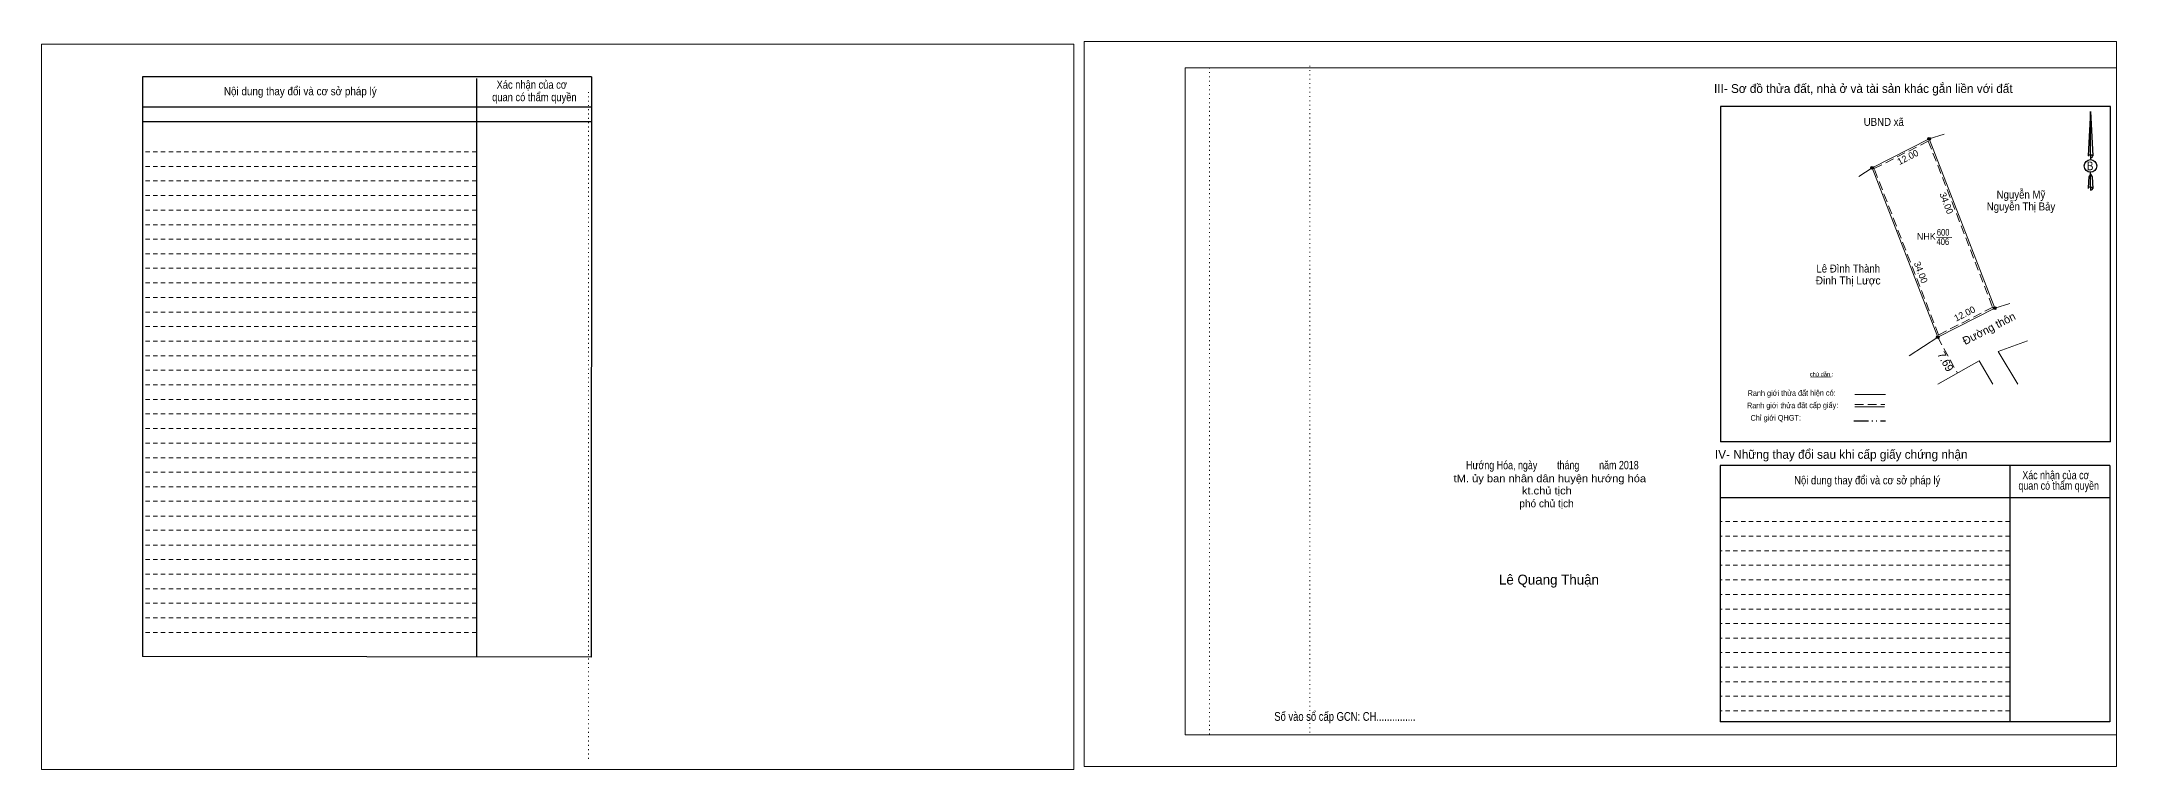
# Model space of a CAD drawing. Header units: metres. Extents: x 548204 to 548880, y 1837796 to 1837946.
# Drawn here: x 548491 to 548880, y 1837796.4 to 1837932.8 of the extents above; entities that cross this region are included whole.
import ezdxf
from ezdxf.enums import TextEntityAlignment as Align

# ---------------------------------------------------------------- set-up
doc = ezdxf.new("R2010")
doc.units = ezdxf.units.M
doc.header["$LTSCALE"] = 0.54
for name, pattern in [('DASH_DOUBLE_DOT', [9.2, 5, -1.2, 0.3, -1.2, 0.3, -1.2]), ('DOTTED', [1.5, 0.3, -1.2]), ('MEDIUM_DASHED', [4.5, 3, -1.5]), ('SHORT_DASHED', [2.7, 1.5, -1.2])]:
    doc.linetypes.add(name, pattern=pattern)
for name, color, linetype, lineweight in [('18', 7, 'Continuous', 25), ('28', 7, 'SHORT_DASHED', 13), ('3', 7, 'Continuous', 13), ('5', 7, 'DASH_DOUBLE_DOT', 25), ('55', 7, 'Continuous', 13), ('7', 7, 'Continuous', 13), ('8', 7, 'Continuous', 13)]:
    doc.layers.add(name, color=color, linetype=linetype, lineweight=lineweight)

msp = doc.modelspace()

# ---------------------------------------------------------------- hatches: boundary and pattern name
at = {"layer": '8'}
for points in [[(548845.1276, 1837914.52, 1), (548844.6324, 1837914.52, 1)], [(548834.4376, 1837909.08, 1), (548833.9424, 1837909.08, 1)], [(548834.4376, 1837909.08, 1), (548833.9424, 1837909.08, 1)], [(548857.4176, 1837882.82, 1), (548856.9224, 1837882.82, 1)], [(548846.7276, 1837877.38, 1), (548846.2324, 1837877.38, 1)]]:
    msp.add_hatch(color=256, dxfattribs=at).paths.add_polyline_path(points)

# ---------------------------------------------------------------- linework, layer by layer
at = {"layer": '18'}
for p, q in [((548875.1, 1837919.64), (548875.54, 1837911.31)), ((548875.1, 1837919.64), (548875.54, 1837911.31)), ((548875.1, 1837919.64), (548875.54, 1837911.31)), ((548874.74, 1837912.59), (548874.69, 1837911.33)), ((548875.1, 1837911.55), (548875.1, 1837911.25)), ((548875.1, 1837911.25), (548875.1, 1837911.03)), ((548875.1, 1837911.03), (548875.1, 1837910.69)), ((548875.1, 1837911.03), (548875.1, 1837910.69)), ((548875.1, 1837911.03), (548875.1, 1837910.69)), ((548875.54, 1837911.31), (548875.54, 1837911.33)), ((548875.1, 1837907.88), (548875.1, 1837908.24)), ((548875.1, 1837907.88), (548875.1, 1837908.24)), ((548875.1, 1837907.88), (548875.1, 1837908.24)), ((548875.1, 1837907.88), (548875.42, 1837907.43)), ((548875.1, 1837907.88), (548875.42, 1837907.43)), ((548875.1, 1837907.88), (548875.42, 1837907.43)), ((548875.1, 1837905.52), (548875.1, 1837905.21)), ((548875.1, 1837905.21), (548875.1, 1837904.95)), ((548875.42, 1837907.43), (548875.54, 1837905.24)), ((548875.42, 1837907.43), (548875.54, 1837905.24)), ((548875.42, 1837907.43), (548875.54, 1837905.24)), ((548875.54, 1837905.24), (548875.54, 1837905.25))]:
    msp.add_line(p, q, dxfattribs=at)
for points in [[(548875.1, 1837911.55), (548875.1, 1837919.64), (548874.74, 1837912.59)], [(548875.1, 1837905.52), (548875.1, 1837907.88), (548874.82, 1837907.43), (548874.74, 1837906.54), (548874.69, 1837905.25)]]:
    msp.add_lwpolyline(points, dxfattribs=at)
msp.add_ellipse((548875.1184, 1837909.4439), major_axis=(0, 1.1864), ratio=0.983453, dxfattribs=at)
for centre, start_param, end_param in [((548875.1189, 1837911.2721), 1.57079633, 3.07445202), ((548875.1189, 1837911.2721), 0.06714063, 1.57079633), ((548875.1189, 1837911.2721), 4.71238898, 6.28318531), ((548875.1189, 1837905.2167), 2.49106941, 3.07427841), ((548875.1189, 1837905.2167), 1.57079633, 2.49106941), ((548875.1189, 1837905.2167), 0.06714063, 1.57079633), ((548875.1189, 1837905.2167), 4.71238898, 6.28318531)]:
    msp.add_ellipse(centre, major_axis=(0.4277, 0), ratio=0.655448, start_param=start_param, end_param=end_param, dxfattribs=at)
at = {"layer": '28', "linetype": 'Continuous', "lineweight": 25}
for p, q in [((548594.1, 1837926.12), (548509.93, 1837926.12)), ((548572.52, 1837925.83), (548572.56, 1837817.51)), ((548594.1, 1837926.12), (548594.02, 1837817.44)), ((548594.1, 1837920.45), (548510.04, 1837920.45)), ((548594.1, 1837920.45), (548510.04, 1837920.45)), ((548594.1, 1837917.71), (548510.04, 1837917.71)), ((548878.86, 1837857.78), (548805.74, 1837857.78)), ((548859.98, 1837853.33), (548860.02, 1837805.34)), ((548878.78, 1837853.33), (548878.76, 1837805.34)), ((548878.76, 1837847.25), (548805.69, 1837847.25)), ((548594.02, 1837817.44), (548509.93, 1837817.56)), ((548878.76, 1837805.34), (548805.69, 1837805.34))]:
    msp.add_line(p, q, dxfattribs=at)
at = {"layer": '28'}
for p, q in [((548572.52, 1837912.11), (548509.93, 1837912.11)), ((548572.52, 1837909.36), (548509.93, 1837909.36)), ((548572.52, 1837906.66), (548509.93, 1837906.66)), ((548572.52, 1837903.89), (548509.93, 1837903.89)), ((548572.52, 1837901.17), (548509.93, 1837901.17)), ((548572.52, 1837898.44), (548509.93, 1837898.44)), ((548572.52, 1837895.71), (548509.93, 1837895.71)), ((548572.52, 1837892.99), (548509.93, 1837892.99)), ((548572.52, 1837890.27), (548509.93, 1837890.27)), ((548572.52, 1837887.53), (548509.93, 1837887.53)), ((548572.52, 1837884.82), (548509.93, 1837884.82)), ((548572.52, 1837882.07), (548509.93, 1837882.07)), ((548572.52, 1837879.37), (548509.93, 1837879.37)), ((548572.52, 1837876.65), (548509.93, 1837876.65)), ((548572.52, 1837873.9), (548509.93, 1837873.9)), ((548572.52, 1837871.2), (548509.93, 1837871.2)), ((548572.52, 1837868.44), (548509.93, 1837868.44)), ((548572.52, 1837865.71), (548509.93, 1837865.71)), ((548572.52, 1837862.98), (548509.93, 1837862.98)), ((548572.52, 1837860.25), (548509.93, 1837860.25)), ((548572.52, 1837857.52), (548509.93, 1837857.52)), ((548572.52, 1837854.79), (548509.93, 1837854.79)), ((548572.52, 1837852.07), (548509.93, 1837852.07)), ((548572.52, 1837849.33), (548509.93, 1837849.33)), ((548572.52, 1837846.63), (548509.93, 1837846.63)), ((548572.52, 1837843.87), (548509.93, 1837843.87)), ((548860, 1837842.83), (548805.69, 1837842.83)), ((548572.52, 1837841.19), (548509.93, 1837841.19)), ((548572.52, 1837838.43), (548509.93, 1837838.43)), ((548860, 1837840.09), (548805.69, 1837840.09)), ((548572.52, 1837835.71), (548509.93, 1837835.71)), ((548860, 1837837.36), (548805.69, 1837837.36)), ((548860, 1837834.65), (548805.69, 1837834.65)), ((548572.52, 1837832.98), (548509.93, 1837832.98)), ((548860, 1837831.91), (548805.69, 1837831.91)), ((548572.52, 1837830.23), (548509.93, 1837830.23)), ((548572.52, 1837827.52), (548509.93, 1837827.52)), ((548860, 1837829.17), (548805.69, 1837829.17)), ((548572.52, 1837824.78), (548509.93, 1837824.78)), ((548860, 1837826.43), (548805.69, 1837826.43)), ((548860.02, 1837823.71), (548805.69, 1837823.71)), ((548572.52, 1837822.05), (548509.93, 1837822.05)), ((548860.02, 1837821), (548805.69, 1837821)), ((548860.02, 1837818.28), (548805.69, 1837818.28)), ((548860.02, 1837815.54), (548805.69, 1837815.54)), ((548860.02, 1837812.81), (548805.69, 1837812.81)), ((548860.02, 1837810.09), (548805.69, 1837810.09)), ((548860.02, 1837807.37), (548805.69, 1837807.37))]:
    msp.add_line(p, q, dxfattribs=at)
at = {"layer": '28', "linetype": 'Continuous', "lineweight": 25}
for points in [[(548594.1, 1837926.12), (548509.93, 1837926.12), (548509.93, 1837817.56)], [(548878.86, 1837857.78), (548878.86, 1837920.61), (548805.74, 1837920.61), (548805.74, 1837857.78)], [(548878.78, 1837853.33), (548805.69, 1837853.33), (548805.69, 1837805.34)]]:
    msp.add_lwpolyline(points, dxfattribs=at)
at = {"layer": '3'}
for p, q in [((548705.43, 1837927.84), (548880, 1837927.84)), ((548705.43, 1837802.88), (548705.43, 1837927.84)), ((548880, 1837927.84), (548880, 1837801.84)), ((548705.43, 1837802.88), (548880, 1837802.88))]:
    msp.add_line(p, q, dxfattribs=at)
at = {"layer": '3', "linetype": 'DOTTED'}
for p, q in [((548709.96, 1837927.84), (548709.96, 1837802.88)), ((548728.8, 1837928.21), (548728.8, 1837803.24)), ((548593.54, 1837923.29), (548593.54, 1837798.35))]:
    msp.add_line(p, q, dxfattribs=at)
at = {"layer": '3'}
for points in [[(548491, 1837796.39), (548684.54, 1837796.39), (548684.54, 1837932.23), (548491, 1837932.23)], [(548491, 1837932.23), (548684.54, 1837932.23), (548684.54, 1837796.39), (548491, 1837796.39)], [(548491, 1837796.39), (548684.54, 1837796.39), (548684.54, 1837932.23), (548491, 1837932.23)], [(548686.46, 1837796.95), (548880, 1837796.95), (548880, 1837932.75), (548686.46, 1837932.75)]]:
    msp.add_lwpolyline(points, close=True, dxfattribs=at)
msp.add_lwpolyline([(548712.5, 1837927.84), (548880, 1837927.84), (548880, 1837802.88), (548712.5, 1837802.88)], dxfattribs=at)
at = {"layer": '5'}
msp.add_line((548830.78, 1837861.71), (548836.68, 1837861.71), dxfattribs=at)
at = {"layer": '55'}
for p, q in [((548830.92, 1837866.66), (548836.68, 1837866.66)), ((548830.96, 1837864.35), (548836.48, 1837864.35)), ((548830.96, 1837864.35), (548836.48, 1837864.35))]:
    msp.add_line(p, q, dxfattribs=at)
at = {"layer": '55', "linetype": 'MEDIUM_DASHED'}
msp.add_line((548830.95, 1837864.74), (548836.6, 1837864.74), dxfattribs=at)
at = {"layer": '7'}
msp.add_line((548822.68, 1837869.89), (548826.49, 1837869.95), dxfattribs=at)
at = {"layer": '8'}
for p, q in [((548844.88, 1837914.52), (548847.72, 1837915.39)), ((548834.19, 1837909.08), (548831.7, 1837907.46)), ((548846.25, 1837896.08), (548849.15, 1837896.06)), ((548857.17, 1837882.82), (548860.01, 1837883.69)), ((548846.48, 1837877.38), (548841.11, 1837873.88))]:
    msp.add_line(p, q, dxfattribs=at)
at = {"layer": '8', "linetype": 'MEDIUM_DASHED'}
msp.add_line((548846.48, 1837877.38), (548850.18, 1837870.64), dxfattribs=at)
at = {"layer": '8'}
for points in [[(548834.19, 1837909.08), (548844.88, 1837914.52), (548857.17, 1837882.82), (548846.48, 1837877.38)], [(548844.88, 1837914.52), (548857.17, 1837882.82), (548846.48, 1837877.38), (548834.19, 1837909.08)]]:
    msp.add_lwpolyline(points, close=True, dxfattribs=at)
at = {"layer": '8', "linetype": 'MEDIUM_DASHED'}
msp.add_lwpolyline([(548834.57, 1837908.94), (548844.72, 1837914.1), (548856.79, 1837882.96), (548846.64, 1837877.8)], close=True, dxfattribs=at)
at = {"layer": '8'}
for points in [[(548861.49, 1837868.57), (548857.84, 1837874.69), (548863.32, 1837876.7)], [(548846.48, 1837868.57), (548854.25, 1837872.92), (548856.84, 1837868.57)]]:
    msp.add_lwpolyline(points, dxfattribs=at)
at = {"layer": '8', "lineweight": 25}
for centre in [(548844.88, 1837914.52), (548834.19, 1837909.08), (548834.19, 1837909.08), (548857.17, 1837882.82), (548846.48, 1837877.38)]:
    msp.add_circle(centre, 0.2476, dxfattribs=at)

# ---------------------------------------------------------------- texts
at = {"layer": '18'}
for s, height, width, p in [('B', 1.629, 0.85, (548875.055, 1837908.64)), ('Hướng Hóa, ngày        tháng        năm 2018', 1.56, 0.8, (548774.25, 1837852.63)), ('tM. ủy ban nhân dân huyện hướng hóa', 1.415, 1.1, (548773.77, 1837850.2)), ('kt.chủ tịch', 1.415, 1.1, (548773.21, 1837847.91)), ('Số vào sổ cấp GCN: CH...............', 1.65, 0.8, (548735.355, 1837805.5))]:
    msp.add_text(s, height=height, dxfattribs=dict(at, width=width)).set_placement(p, align=Align.CENTER)
for s, height, p in [('phó chủ tịch', 1.415, (548773.145, 1837845.51)), ('Lê Quang Thuận', 1.867, (548773.6, 1837831.02))]:
    msp.add_text(s, height=height, dxfattribs=at).set_placement(p, align=Align.CENTER)
at = {"layer": '28'}
for s, height, width, p in [('Nội dung thay đổi và cơ sở pháp lý', 1.537, 0.9, (548539.515, 1837922.68)), ('Nội dung thay đổi và cơ sở pháp lý', 1.537, 0.9, (548539.515, 1837922.68)), ('Xác nhận của cơ', 1.537, 0.85, (548582.91, 1837923.91)), ('Xác nhận của cơ', 1.537, 0.85, (548582.91, 1837923.91)), (' quan có thẩm quyền', 1.537, 0.85, (548583.155, 1837921.57)), (' quan có thẩm quyền', 1.537, 0.85, (548583.155, 1837921.57)), ('Nội dung thay đổi và cơ sở pháp lý', 1.556, 0.85, (548833.275, 1837849.8)), (' quan có thẩm quyền', 1.556, 0.8, (548868.93, 1837848.79)), ('Xác nhận của cơ', 1.556, 0.8, (548868.63, 1837850.76))]:
    msp.add_text(s, height=height, dxfattribs=dict(at, width=width)).set_placement(p, align=Align.CENTER)
for s, p in [('III- Sơ đồ thửa đất, nhà ở và tài sản khác gắn liền với đất', (548832.535, 1837923.12)), ('IV- Những thay đổi sau khi cấp giấy chứng nhận', (548828.4, 1837854.59))]:
    msp.add_text(s, height=1.65, dxfattribs=at).set_placement(p, align=Align.CENTER)
at = {"layer": '55'}
for s, height, width, p in [('Ranh giới thửa đất hiện có:', 1.065, 0.8, (548819.0987, 1837866.3765)), ('Chỉ giới QHGT:', 1.06, 0.85, (548816.1237, 1837861.7298)), ('Ranh giới thửa đất cấp giấy:', 1.06, 0.8, (548819.2837, 1837864.0671))]:
    msp.add_text(s, height=height, rotation=0.135, dxfattribs=dict(at, width=width)).set_placement(p, align=Align.CENTER)
at = {"layer": '7'}
msp.add_text('chú dẫn :', height=0.7841, rotation=359.974, dxfattribs=at).set_placement((548824.7148, 1837870.0289), align=Align.CENTER)
at = {"layer": '8'}
for s, height, width, p in [('UBND xã', 1.5, 0.9, (548836.375, 1837916.95)), ('Nguyễn Mỹ', 1.5, 0.9, (548862.09, 1837903.34)), ('Nguyễn Thị Bảy', 1.5, 0.9, (548862.095, 1837901.1)), ('600', 1.25, 0.85, (548847.5, 1837896.39)), ('406', 1.25, 0.85, (548847.445, 1837894.64)), ('Lê Đình Thành', 1.5, 0.9, (548829.71, 1837889.48)), ('Đinh Thị Lược', 1.5, 0.95, (548829.69, 1837887.24))]:
    msp.add_text(s, height=height, dxfattribs=dict(at, width=width)).set_placement(p, align=Align.CENTER)
for s, rotation, p in [('12.00', 26.971, (548841.1615, 1837910.5277)), ('34.00', 291.191, (548847.534, 1837902.2509)), ('34.00', 291.191, (548842.734, 1837889.2909)), ('12.00', 26.971, (548851.8115, 1837881.2077))]:
    msp.add_text(s, height=1.25, rotation=rotation, dxfattribs=at).set_placement(p, align=Align.CENTER)
msp.add_text('NHK', height=1.25, dxfattribs=at).set_placement((548844.345, 1837895.63), align=Align.CENTER)
for s, rotation, p in [('Đường thôn', 26.971, (548851.63, 1837875.88)), ('7.69', 298.771, (548846.35, 1837874.17))]:
    msp.add_text(s, height=1.5, rotation=rotation, dxfattribs=at).set_placement(p)

doc.saveas('drawing.dxf')
